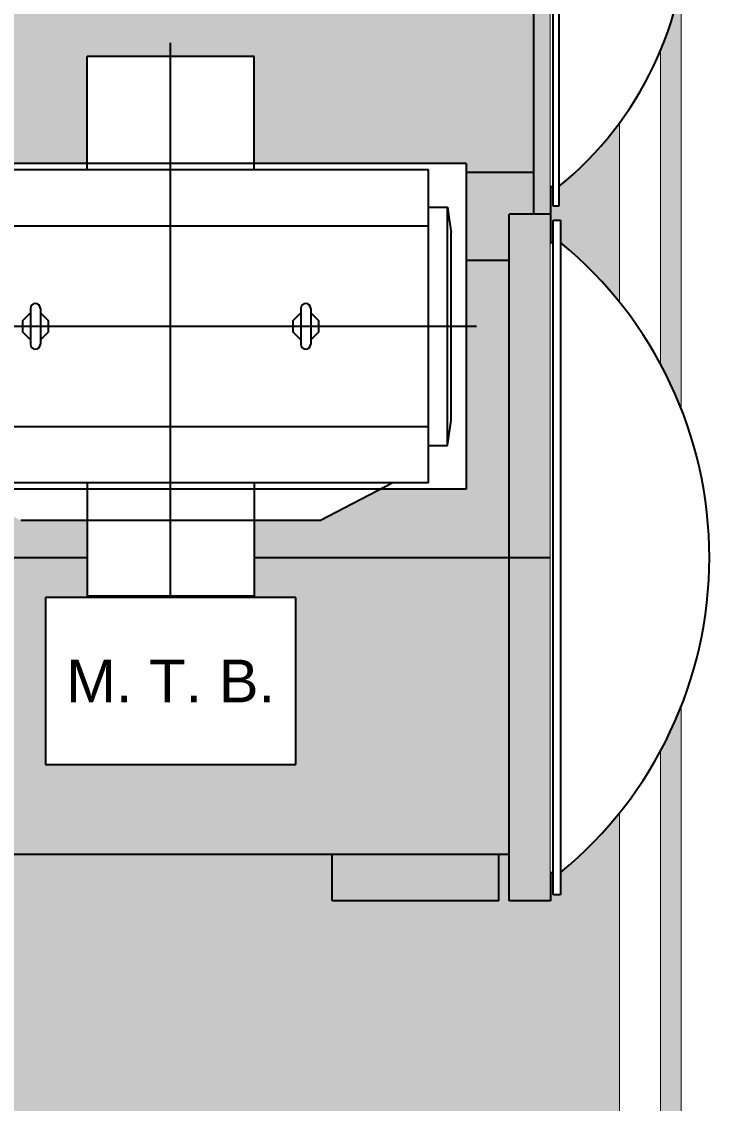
# Model space of a CAD drawing. Extents: x -18489 to 27370, y -8745 to 11880.
# Drawn here: x -14433.7 to -14266.3, y 2316.7 to 2579.9 of the extents above; entities that cross this region are included whole.
import ezdxf

# ---------------------------------------------------------------- set-up
doc = ezdxf.new("R2010")
doc.units = 0
doc.header["$LTSCALE"] = 100
for name, color, linetype in [('188K-SM-03-F10-MECH-EQ-Y2257103$0$0 Xref', 8, 'Continuous'), ('188K-SM-03-F10-MECH-EQ-Y2257103$0$M-EQU-FOUNDATION', 8, 'Continuous'), ('188K-SM-03-F10-MECH-EQ-Y2257103$0$Micron CUP L10 HVAC EQU$0$M-MECH-EQU', 136, 'Continuous'), ('188K-SM-03-F10-MECH-EQ-Y2257103$0$Micron CUP L10 HVAC EQU$0$M-PHASE1 AREA', 252, 'Continuous')]:
    doc.layers.add(name, color=color, linetype=linetype)
doc.styles.add('188K-SM-03-F10-MECH-EQ-Y2257103$0$Micron CUP L10 HVAC EQU$0$Standard', font='arial.ttf')

# ---------------------------------------------------------------- blocks, each defined once
blk = doc.blocks.new('188K-SM-03-F10-MECH-EQ-Y2257103$0$Micron CUP L10 HVAC EQU$0$A$C0c53ceb0')
at = {"layer": '188K-SM-03-F10-MECH-EQ-Y2257103$0$Micron CUP L10 HVAC EQU$0$M-PHASE1 AREA'}
for p, q in [((18341.73308, 16156.62468), (18341.73308, 17603.1009)), ((18382.32831, 17603.1009), (18382.32831, 14485.38523)), ((18341.73308, 16258.21766), (16724.57466, 16258.21766)), ((18382.32831, 16156.62468), (18281.63439, 16156.62468)), ((18281.63439, 14485.38523), (18281.63439, 16156.62468)), ((18281.63439, 16043.79354), (16689.57752, 16043.79354)), ((17730.31517, 16036.17919), (17480.57825, 16036.17919)), ((17480.57825, 15477.44504), (17480.57825, 16036.17919)), ((17730.31517, 15477.44504), (17730.31517, 16036.17919)), ((17730.31517, 15479.55526), (17480.57825, 15479.55526)), ((17730.31517, 15477.44504), (17480.57825, 15477.44504)), ((13383.58898, 15321.00495), (18509.19987, 15321.00495)), ((18281.63439, 14598.21637), (14736.59388, 14598.21637)), ((17850.27106, 14485.38523), (17850.27106, 14598.21637)), ((18256.26007, 14485.38523), (18256.26007, 14598.21637)), ((18256.26007, 14485.38523), (17850.27106, 14485.38523)), ((18382.32831, 14485.38523), (18281.63439, 14485.38523))]:
    blk.add_line(p, q, dxfattribs=at)
for points in [[(18402.65372, 16223.74696), (18414.02329, 16233.15596), (18425.22692, 16242.76195), (18436.26119, 16252.56201), (18447.12275, 16262.55314), (18457.80828, 16272.73232), (18468.31454, 16283.09644), (18478.63832, 16293.64233), (18488.77647, 16304.3668), (18498.72591, 16315.26656), (18508.48361, 16326.33831), (18518.0466, 16337.57867), (18527.41195, 16348.98421), (18536.57683, 16360.55146), (18545.53843, 16372.2769), (18554.29403, 16384.15696), (18562.84097, 16396.18801), (18571.17663, 16408.3664), (18579.29847, 16420.68841), (18587.20404, 16433.15028), (18594.89091, 16445.74823), (18602.35674, 16458.47842), (18609.59926, 16471.33696), (18616.61627, 16484.31995), (18623.40563, 16497.42342), (18629.96526, 16510.64338), (18636.29318, 16523.97582), (18642.38744, 16537.41666), (18648.24621, 16550.96181), (18653.86769, 16564.60715), (18659.25016, 16578.34852), (18664.392, 16592.18173), (18669.29163, 16606.10258), (18673.94756, 16620.10681), (18678.35838, 16634.19017), (18682.52274, 16648.34836), (18686.43936, 16662.57708), (18690.10707, 16676.87198), (18693.52473, 16691.22872), (18696.69132, 16705.64291), (18699.60586, 16720.11017), (18702.26747, 16734.6261), (18704.67534, 16749.18627), (18706.82873, 16763.78624), (18708.72698, 16778.42157), (18710.36953, 16793.0878), (18711.75586, 16807.78047), (18712.88556, 16822.49509), (18713.75829, 16837.22719), (18714.37376, 16851.97227), (18714.73181, 16866.72585), (18714.83232, 16881.48343), (18714.67526, 16896.24052), (18714.26068, 16910.99261), (18713.58869, 16925.73523), (18712.65952, 16940.46387), (18711.47344, 16955.17406), (18710.03081, 16969.8613), (18708.33207, 16984.52113), (18706.37775, 16999.14908), (18704.16842, 17013.74069), (18701.70478, 17028.29153), (18698.98756, 17042.79715), (18696.0176, 17057.25314), (18692.7958, 17071.65509), (18689.32314, 17085.99862), (18685.60068, 17100.27936), (18681.62956, 17114.49297), (18677.41097, 17128.6351), (18672.94622, 17142.70145), (18668.23665, 17156.68774), (18663.28371, 17170.5897), (18658.0889, 17184.40311), (18652.6538, 17198.12375), (18646.98008, 17211.74745), (18641.06945, 17225.27005), (18634.92372, 17238.68744), (18628.54476, 17251.99552), (18621.93451, 17265.19026), (18615.09499, 17278.26761), (18608.02828, 17291.22361), (18600.73653, 17304.05431), (18593.22197, 17316.75579), (18585.48688, 17329.32419), (18577.53362, 17341.75568), (18569.36461, 17354.04647), (18560.98234, 17366.19282), (18552.38936, 17378.19103), (18543.5883, 17390.03745), (18534.58183, 17401.72846), (18525.37269, 17413.26051), (18515.96369, 17424.63007), (18506.3577, 17435.8337), (18496.55765, 17446.86798), (18486.56651, 17457.72953), (18476.38733, 17468.41507), (18466.02322, 17478.92132), (18455.47732, 17489.2451), (18444.75286, 17499.38325), (18433.85309, 17509.3327), (18422.78134, 17519.09039), (18411.54099, 17528.65338), (18402.65372, 17535.97947), (18402.65372, 17584.1526), (18388.67248, 17584.1526), (18388.67248, 17535.97947), (18382.3289, 17535.97947), (18382.3289, 16223.74696), (18388.67248, 16223.74696), (18388.67248, 16175.57383), (18402.65372, 16175.57383)], [(16738.04308, 16279.54634), (17254.41031, 16279.54634), (17254.41031, 16540.26739), (17660.39929, 16540.26739), (17660.39929, 16279.54634), (18176.76653, 16279.54634), (18176.76653, 15487.36034), (17968.57249, 15487.36034), (17822.16053, 15410.85679), (17660.39929, 15410.85679), (17660.39929, 15226.63929), (17254.41031, 15226.63929), (17254.41031, 15410.85679), (17113.87378, 15410.85679), (17092.64908, 15410.85679), (16946.23711, 15487.36034), (16738.04308, 15487.36034), (16738.04308, 15630.5612), (16721.29603, 15636.17758), (16721.29603, 15566.27445), (16689.57814, 15566.27445), (16689.57814, 16200.63223), (16721.29603, 16200.63223), (16721.29603, 16130.7291), (16738.04308, 16136.34549)], [(18406.66286, 14554.52961), (18419.94233, 14565.63924), (18433.02589, 14576.97893), (18445.90955, 14588.54523), (18458.58938, 14600.33462), (18471.06154, 14612.34352), (18483.32221, 14624.56825), (18495.36766, 14637.00509), (18507.19422, 14649.65027), (18518.79829, 14662.49992), (18530.17634, 14675.55014), (18541.3249, 14688.79694), (18552.24057, 14702.23629), (18562.92003, 14715.8641), (18573.36002, 14729.67621), (18583.55737, 14743.66843), (18593.50897, 14757.83648), (18603.21179, 14772.17606), (18612.66287, 14786.68278), (18621.85933, 14801.35225), (18630.79838, 14816.17998), (18639.47728, 14831.16145), (18647.8934, 14846.29212), (18656.04417, 14861.56736), (18663.92711, 14876.98253), (18671.53981, 14892.53292), (18678.87997, 14908.2138), (18685.94534, 14924.02041), (18692.73377, 14939.94791), (18699.24319, 14955.99146), (18705.47162, 14972.14617), (18711.41717, 14988.40712), (18717.07801, 15004.76936), (18722.45244, 15021.2279), (18727.5388, 15037.77773), (18732.33556, 15054.41381), (18736.84124, 15071.13108), (18741.05448, 15087.92443), (18744.974, 15104.78875), (18748.5986, 15121.71891), (18751.92717, 15138.70975), (18754.9587, 15155.7561), (18757.69228, 15172.85275), (18760.12705, 15189.99451), (18762.2623, 15207.17615), (18764.09735, 15224.39244), (18765.63166, 15241.63814), (18766.86476, 15258.90798), (18767.79627, 15276.19672), (18768.42591, 15293.49907), (18768.75349, 15310.80979), (18768.7789, 15328.12358), (18768.50214, 15345.43518), (18767.92329, 15362.73931), (18767.04254, 15380.0307), (18765.86014, 15397.30409), (18764.37645, 15414.55422), (18762.59194, 15431.77582), (18760.50714, 15448.96365), (18758.12269, 15466.11249), (18755.43932, 15483.21709), (18752.45784, 15500.27226), (18749.17915, 15517.2728), (18745.60427, 15534.21353), (18741.73427, 15551.08929), (18737.57035, 15567.89493), (18733.11375, 15584.62535), (18728.36585, 15601.27544), (18723.32809, 15617.84013), (18718.002, 15634.31438), (18712.38921, 15650.69316), (18706.49142, 15666.9715), (18700.31044, 15683.14442), (18693.84814, 15699.20701), (18687.10649, 15715.15437), (18680.08755, 15730.98164), (18672.79346, 15746.68401), (18665.22643, 15762.25668), (18657.38878, 15777.69492), (18649.28288, 15792.99402), (18640.91121, 15808.14932), (18632.27632, 15823.15621), (18623.38084, 15838.01012), (18614.22748, 15852.70651), (18604.81903, 15867.24092), (18595.15834, 15881.60892), (18585.24838, 15895.80612), (18575.09214, 15909.82821), (18564.69274, 15923.67091), (18554.05333, 15937.33001), (18543.17715, 15950.80135), (18532.06753, 15964.08082), (18520.72784, 15977.16437), (18509.16153, 15990.04803), (18497.37214, 16002.72787), (18485.36325, 16015.20002), (18473.13852, 16027.46069), (18460.70167, 16039.50614), (18448.05649, 16051.3327), (18435.20684, 16062.93677), (18422.15663, 16074.31482), (18408.90983, 16085.46338), (18406.66286, 16087.31564), (18406.66286, 16141.60397), (18388.67248, 16141.60397), (18388.67248, 16087.31564), (18382.3289, 16087.31564), (18382.3289, 14554.52961), (18388.67248, 14554.52961), (18388.67248, 14500.24127), (18406.66286, 14500.24127)]]:
    blk.add_wipeout(points).dxf.layer = '188K-SM-03-F10-MECH-EQ-Y2257103$0$Micron CUP L10 HVAC EQU$0$M-PHASE1 AREA'
for p, q in [((18388.67248, 16175.57383), (18388.67248, 17584.1526)), ((18402.65372, 17584.1526), (18402.65372, 16175.57383)), ((17457.4048, 15193.77956), (17457.4048, 16573.12713)), ((17254.41031, 16264.06801), (17254.41031, 16540.26739)), ((17660.39929, 16540.26739), (17254.41031, 16540.26739)), ((17660.39929, 16264.06801), (17660.39929, 16540.26739)), ((18176.76653, 16279.54634), (16738.04308, 16279.54634)), ((18176.76653, 16279.54634), (18176.76653, 15487.36034)), ((18085.41901, 16264.06801), (16829.3906, 16264.06801)), ((18085.41901, 15502.83867), (18085.41901, 16264.06801)), ((18382.3289, 16223.74696), (18388.67248, 16223.74696)), ((18085.41901, 16173.67203), (18131.09277, 16173.67203)), ((18131.09274, 16173.67203), (18135.56925, 16143.36241)), ((18131.09277, 15593.23466), (18131.09277, 16173.67203)), ((18402.65372, 16175.57383), (18388.67248, 16175.57383)), ((18135.56925, 16143.36241), (18140.22752, 16111.82215)), ((18388.67248, 16141.60397), (18406.66286, 16141.60397)), ((18388.67248, 14500.24127), (18388.67248, 16141.60397)), ((18406.66286, 16141.60397), (18406.66286, 14500.24127)), ((18085.41901, 16127.68109), (16829.3906, 16127.68109)), ((18140.22752, 15655.08454), (18140.22752, 16111.82215)), ((18382.3289, 16087.31564), (18388.67248, 16087.31564)), ((17116.43749, 15915.17123), (17115.19372, 15915.17123)), ((17116.43749, 15927.06544), (17116.43749, 15839.84125)), ((17140.22591, 15927.06544), (17140.22591, 15839.84125)), ((17774.58369, 15915.17123), (17773.33992, 15915.17123)), ((17774.58369, 15927.06544), (17774.58369, 15839.84125)), ((17798.37211, 15927.06544), (17798.37211, 15839.84125)), ((18202.14084, 15883.45334), (16556.36301, 15883.45334)), ((18085.41901, 15639.2256), (16829.3906, 15639.2256)), ((18131.09277, 15593.23466), (18140.22752, 15655.08454)), ((18085.41901, 15593.23466), (18131.09277, 15593.23466)), ((18176.76653, 15487.36034), (16738.04308, 15487.36034)), ((18085.41901, 15502.83867), (16829.3906, 15502.83867)), ((17254.41031, 15502.83867), (17254.41031, 15226.63929)), ((17660.39929, 15502.83867), (17660.39929, 15226.63929)), ((17998.19481, 15502.83867), (17822.16053, 15410.85679)), ((17254.41031, 15410.85679), (17092.64908, 15410.85679)), ((17660.39929, 15410.85679), (17254.41031, 15410.85679)), ((17822.16053, 15410.85679), (17660.39929, 15410.85679)), ((17660.39929, 15226.63929), (17254.41031, 15226.63929)), ((17384.45366, 15226.63929), (17384.45366, 15223.46751)), ((17530.35595, 15223.46751), (17384.45366, 15223.46751)), ((17393.96902, 15226.63929), (17393.96902, 15223.46751)), ((17520.84058, 15226.63929), (17520.84058, 15223.46751)), ((17530.35595, 15226.63929), (17530.35595, 15223.46751)), ((18382.3289, 14554.52961), (18388.67248, 14554.52961)), ((18406.66286, 14500.24127), (18388.67248, 14500.24127))]:
    blk.add_line(p, q, dxfattribs=at)
at = {"layer": '188K-SM-03-F10-MECH-EQ-Y2257103$0$Micron CUP L10 HVAC EQU$0$M-PHASE1 AREA', "flags": 128}
for points in [[(17115.19372, 15915.17123), (17096.61381, 15896.59132), (17096.61381, 15870.31536), (17115.19372, 15851.73545), (17116.43749, 15851.73545)], [(17140.22591, 15851.73545), (17141.46968, 15851.73545), (17160.04959, 15870.31536), (17160.04959, 15896.59132), (17141.46968, 15915.17123), (17140.22591, 15915.17123)], [(17773.33992, 15915.17123), (17754.76001, 15896.59132), (17754.76001, 15870.31536), (17773.33992, 15851.73545), (17774.58369, 15851.73545)], [(17798.37211, 15851.73545), (17799.61588, 15851.73545), (17818.19579, 15870.31536), (17818.19579, 15896.59132), (17799.61588, 15915.17123), (17798.37211, 15915.17123)]]:
    blk.add_lwpolyline(points, dxfattribs=at)
at = {"layer": '188K-SM-03-F10-MECH-EQ-Y2257103$0$Micron CUP L10 HVAC EQU$0$M-PHASE1 AREA'}
for centre, radius, start, end in [((17869.25643, 16879.86322), 845.57744, 309.10978441, 50.89021559), ((17776.78414, 15320.92262), 992.02089, 309.41590656, 50.58409344), ((17128.3317, 15927.06544), 11.89421, 0, 180), ((17786.4779, 15927.06544), 11.89421, 0, 180), ((17128.3317, 15839.84125), 11.89421, 180, 0), ((17786.4779, 15839.84125), 11.89421, 180, 0)]:
    blk.add_arc(centre, radius, start, end, dxfattribs=at)
blk.add_wipeout([(17152.91307, 14817.47852), (17761.89654, 14817.47852), (17761.89654, 15223.46751), (17152.91307, 15223.46751)]).dxf.layer = '188K-SM-03-F10-MECH-EQ-Y2257103$0$Micron CUP L10 HVAC EQU$0$M-PHASE1 AREA'
for p, q in [((17761.89654, 15223.46751), (17152.91307, 15223.46751)), ((17152.91307, 15223.46751), (17152.91307, 14817.47852)), ((17761.89654, 14817.47852), (17761.89654, 15223.46751)), ((17152.91307, 14817.47852), (17761.89654, 14817.47852))]:
    blk.add_line(p, q, dxfattribs=at)
at = {"layer": '188K-SM-03-F10-MECH-EQ-Y2257103$0$Micron CUP L10 HVAC EQU$0$M-PHASE1 AREA', "insert": (17457.4048, 15020.47302), "char_height": 104.034676, "attachment_point": 5, "style": '188K-SM-03-F10-MECH-EQ-Y2257103$0$Micron CUP L10 HVAC EQU$0$Standard'}
blk.add_mtext('M. T. B.', dxfattribs=at)
blk = doc.blocks.new('188K-SM-03-F10-MECH-EQ-Y2257103$0$Micron CUP L10 HVAC EQU')
at = {"layer": '188K-SM-03-F10-MECH-EQ-Y2257103$0$Micron CUP L10 HVAC EQU$0$M-MECH-EQU'}
blk.add_blockref('188K-SM-03-F10-MECH-EQ-Y2257103$0$Micron CUP L10 HVAC EQU$0$A$C0c53ceb0', (-206166.7, 2082.2), dxfattribs=at)
blk = doc.blocks.new('188K-SM-03-F10-MECH-EQ-Y2257103')
at = {"layer": '188K-SM-03-F10-MECH-EQ-Y2257103$0$M-EQU-FOUNDATION'}
h = blk.add_hatch(dxfattribs=at)
h.set_pattern_fill('AR-CONC', color=256, scale=0.1)
h.set_pattern_definition([(50, (4473.521, 709.199), (18.218467, -1.593909), [1.905, -20.955]), (355, (4473.521, 709.2), (-3.524342, 19.105685), [1.524, -16.764058]), (100.45144, (4475.04, 709.066), (14.694125, 17.511775), [1.619001, -17.809024]), (46.1842, (4473.521, 714.28), (27.107904, -4.204233), [2.8575, -31.4325]), (96.63556, (4475.78, 713.93), (23.740413, 24.742612), [2.428502, -26.71356]), (351.18415, (4473.52, 714.28), (23.740413, 24.742612), [2.285997, -25.145973]), (21, (4476.061, 713.009), (15.161439, -10.22652), [1.905, -20.955]), (326, (4476.061, 713.01), (6.180203, 18.418797), [1.524, -16.764]), (71.45144, (4477.325, 712.157), (21.341642, 8.192277), [1.619001, -17.808994]), (37.5, (4473.5214, 709.199), (0.3088603, 8.4555039), [0, -16.5608, 0, -17.018, 0, -16.8275]), (7.5, (4473.521, 709.199), (6.6819663, 10.0180575), [0, -9.7028, 0, -16.1798, 0, -6.4135]), (327.5, (4467.857, 709.199), (13.5590595, -0.5728744), [0, -6.35, 0, -19.812, 0, -26.289]), (317.5, (4465.317, 709.199), (14.812918, 2.542649), [0, -8.255, 0, -13.1572, 0, -18.669])])
h.paths.add_polyline_path([(-14928.15, 5602.46), (-14278.15, 5602.46), (-14278.15, 1902.46), (-14928.15, 1902.46)], flags=16)
h.paths.add_polyline_path([(-14933.15, 5607.46), (-14273.15, 5607.46), (-14273.15, 1897.46), (-14933.15, 1897.46)])
h = blk.add_hatch(dxfattribs=at)
h.set_pattern_fill('AR-CONC', color=256, scale=0.3)
h.set_pattern_definition([(50, (4473.52, 709.2), (54.6554, -4.78173), [5.715, -62.865]), (355, (4473.52, 709.2), (-10.57303, 57.31705), [4.572, -50.29218]), (100.45144, (4478.076, 708.8), (44.08237, 52.53533), [4.857, -53.42707]), (46.1842, (4473.52, 724.44), (81.32371, -12.6127), [8.5725, -94.2975]), (96.63556, (4480.3, 723.39), (71.22124, 74.22784), [7.2855, -80.14068]), (351.18415, (4473.52, 724.44), (71.22124, 74.22784), [6.858, -75.43792]), (21, (4481.14, 720.63), (45.48432, -30.67956), [5.715, -62.865]), (326, (4481.14, 720.63), (18.54061, 55.25639), [4.572, -50.292]), (71.45144, (4484.93, 718.07), (64.02493, 24.57683), [4.857, -53.42698]), (37.5, (4473.521, 709.2), (0.926581, 25.366512), [0, -49.6824, 0, -51.054, 0, -50.4825]), (7.5, (4473.52, 709.2), (20.0459, 30.054172), [0, -29.1084, 0, -48.5394, 0, -19.2405]), (327.5, (4456.529, 709.2), (40.677179, -1.718623), [0, -19.05, 0, -59.436, 0, -78.867]), (317.5, (4448.91, 709.2), (44.438754, 7.62795), [0, -24.765, 0, -39.4716, 0, -56.007])])
h.paths.add_polyline_path([(-14918.15, 5592.46), (-14288.15, 5592.46), (-14288.15, 1912.46), (-14918.15, 1912.46)])
at = {"layer": '188K-SM-03-F10-MECH-EQ-Y2257103$0$M-EQU-FOUNDATION', "const_width": 0.2}
for points in [[(-14933.15, 5607.46), (-14273.15, 5607.46), (-14273.15, 1897.46), (-14933.15, 1897.46)], [(-14928.15, 5602.46), (-14278.15, 5602.46), (-14278.15, 1902.46), (-14928.15, 1902.46)], [(-14918.15, 5592.46), (-14288.15, 5592.46), (-14288.15, 1912.46), (-14918.15, 1912.46)]]:
    blk.add_lwpolyline(points, close=True, dxfattribs=at)
at = {"layer": '188K-SM-03-F10-MECH-EQ-Y2257103$0$0 Xref', "xscale": 0.1, "yscale": 0.1, "zscale": 0.1}
blk.add_blockref('188K-SM-03-F10-MECH-EQ-Y2257103$0$Micron CUP L10 HVAC EQU', (4473.52, 709.2), dxfattribs=at)

msp = doc.modelspace()

# ---------------------------------------------------------------- block references
msp.add_blockref('188K-SM-03-F10-MECH-EQ-Y2257103', (0, 0))

doc.saveas('drawing.dxf')
